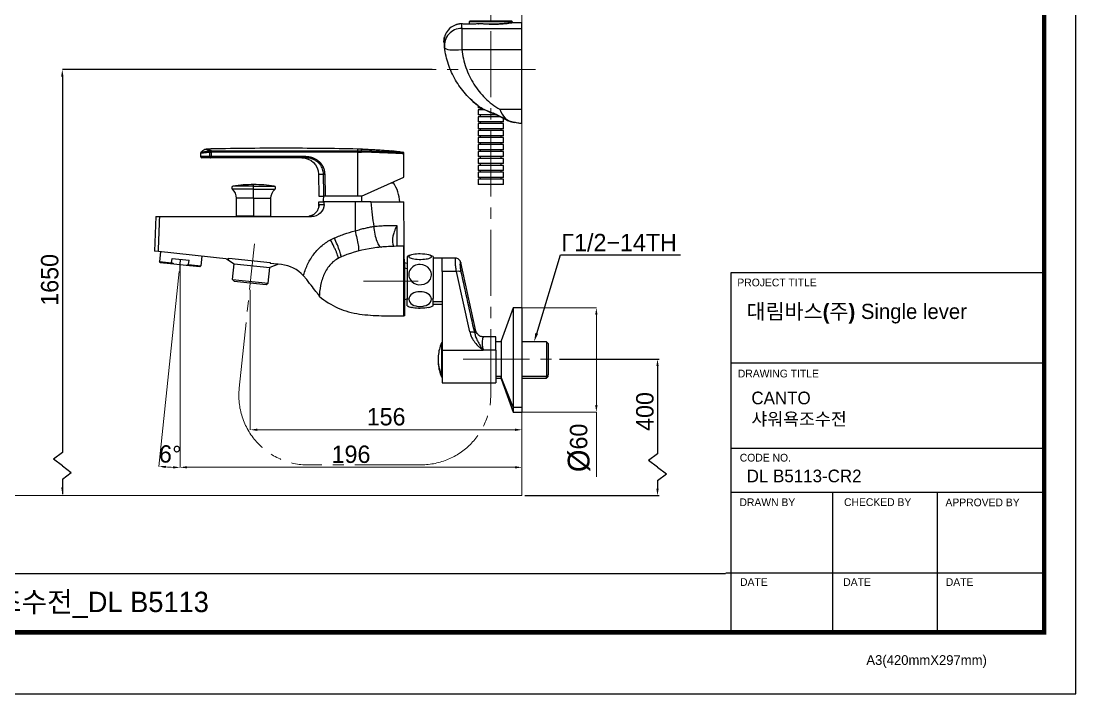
# Model space of a CAD drawing. Extents: x 0 to 1128, y 0 to 827.
# Drawn here: x 522 to 1128, y 0 to 387 of the extents above; entities that cross this region are included whole.
import ezdxf
from ezdxf import colors
from ezdxf.entities.mleader import LeaderData, LeaderLine
from ezdxf.math import Vec2, Vec3

# ---------------------------------------------------------------- set-up
doc = ezdxf.new("R2010")
doc.units = 0
doc.header["$LTSCALE"] = 4
doc.header["$MEASUREMENT"] = 0
doc.header["$PDMODE"] = 3
doc.header["$PDSIZE"] = -10
doc.linetypes.add('CENTER2', pattern=[28.575, 19.05, -3.175, 3.175, -3.175])
doc.layers.get('0').update_dxf_attribs({"linetype": 'CONTINUOUS'})
doc.layers.get('DEFPOINTS').update_dxf_attribs({"linetype": 'CONTINUOUS'})
doc.layers.add('1', color=7, linetype='CONTINUOUS')
doc.layers.add('Cneter', color=1, linetype='CENTER2', lineweight=13)
doc.layers.add('치수선', color=7, linetype='CONTINUOUS', lineweight=20)
doc.styles.add('Daelim Dimension', font='')
doc.styles.get("Standard").update_dxf_attribs({"font": 'SYMBOL'})
doc.styles.get('Daelim Dimension').set_extended_font_data('나눔고딕')
doc.dimstyles.new('DEFAULT', dxfattribs={"dimscale": 2, "dimtxt": 2, "dimasz": 2, "dimexe": 0, "dimexo": 2, "dimgap": 1, "dimtad": 1, "dimdec": 1, "dimzin": 9, "dimdsep": 46, "dimtxsty": 'Daelim Dimension', "dimcen": 0.5, "dimclrd": 252, "dimclre": 252, "dimclrt": 3, "dimadec": 1, "dimazin": 0, "dimtfac": 1, "dimtdec": 1, "dimtix": 1, "dimtmove": 0, "dimatfit": 3, "dimfxl": 1, "dimtolj": 1, "dimtzin": 1, "dimlwd": 9, "dimlwe": 9, "dimarcsym": 0})

# ---------------------------------------------------------------- blocks, each defined once
blk = doc.blocks.new('*D0')
at = {"color": 5, "lineweight": 9, "ltscale": 0.5, "transparency": 16777216}
for p, q in [((809.74, 222.18), (852.52, 222.18)), ((852.52, 218.18), (852.52, 166.18)), ((809.74, 162.18), (852.52, 162.18)), ((852.52, 162.18), (852.52, 124.93))]:
    blk.add_line(p, q, dxfattribs=at)
at = {"color": 5, "ltscale": 0.5, "transparency": 16777216}
for points in [[(851.86, 218.18), (853.19, 218.18), (852.52, 222.18)], [(851.86, 166.18), (853.19, 166.18), (852.52, 162.18)]]:
    blk.add_solid(points, dxfattribs=at)
at = {"layer": 'DEFPOINTS', "color": 0, "ltscale": 0.5, "transparency": 16777216}
for p in [(805.74, 222.18), (805.74, 162.18), (852.52, 162.18)]:
    blk.add_point(p, dxfattribs=at)
at = {"color": 7, "ltscale": 0.5, "transparency": 16777216, "insert": (842.54, 141.56), "char_height": 10, "attachment_point": 5, "rotation": 90, "style": 'Daelim Dimension'}
blk.add_mtext('\\A1;{\\H1.25x;\\C256;Ø}60', dxfattribs=at)
blk = doc.blocks.new('*D3')
at = {"color": 5, "lineweight": 9, "ltscale": 0.5, "transparency": 16777216}
for p, q in [((612.6, 243.06), (600.82, 130.94)), ((613.02, 239.04), (613.02, 130.3))]:
    blk.add_line(p, q, dxfattribs=at)
blk.add_arc((613.02, 247.04), 116.74, 265.96325, 268.03672, dxfattribs=at)
at = {"color": 5, "ltscale": 0.5, "transparency": 16777216}
for points in [[(604.74, 129.92), (604.86, 131.25), (600.82, 130.94)], [(609.03, 131.03), (609.01, 129.7), (613.02, 130.3)]]:
    blk.add_solid(points, dxfattribs=at)
at = {"layer": 'DEFPOINTS', "color": 0, "ltscale": 0.5, "transparency": 16777216}
for p in [(613.33, 250.02), (613.02, 247.04), (613.02, 247.04), (613.02, 243.04), (604.88, 130.58)]:
    blk.add_point(p, dxfattribs=at)
at = {"color": 7, "ltscale": 0.5, "transparency": 16777216, "insert": (607.3, 137.89), "char_height": 10, "attachment_point": 5, "rotation": 356.99998, "style": 'Daelim Dimension'}
blk.add_mtext('\\A1;6%%D', dxfattribs=at)
blk = doc.blocks.new('*D8')
at = {"color": 5, "lineweight": 9, "ltscale": 0.5, "transparency": 16777216}
for p, q in [((653.4, 232.46), (653.4, 151.98)), ((809.74, 158.18), (809.74, 151.98)), ((657.4, 151.98), (805.74, 151.98))]:
    blk.add_line(p, q, dxfattribs=at)
at = {"color": 5, "ltscale": 0.5, "transparency": 16777216}
for points in [[(657.4, 152.65), (657.4, 151.32), (653.4, 151.98)], [(805.74, 152.65), (805.74, 151.32), (809.74, 151.98)]]:
    blk.add_solid(points, dxfattribs=at)
at = {"layer": 'DEFPOINTS', "color": 0, "ltscale": 0.5, "transparency": 16777216}
for p in [(653.4, 236.46), (809.74, 162.18), (809.74, 151.98)]:
    blk.add_point(p, dxfattribs=at)
at = {"color": 7, "ltscale": 0.5, "transparency": 16777216, "insert": (731.57, 159.43), "char_height": 10, "attachment_point": 5, "style": 'Daelim Dimension'}
blk.add_mtext('\\A1;156', dxfattribs=at)
blk = doc.blocks.new('*D9')
at = {"color": 5, "lineweight": 9, "ltscale": 0.5, "transparency": 16777216}
for p, q in [((613.02, 243.04), (613.02, 130.38)), ((809.74, 158.18), (809.74, 130.38)), ((617.02, 130.38), (805.74, 130.38))]:
    blk.add_line(p, q, dxfattribs=at)
at = {"color": 5, "ltscale": 0.5, "transparency": 16777216}
for points in [[(617.02, 131.05), (617.02, 129.72), (613.02, 130.38)], [(805.74, 131.05), (805.74, 129.72), (809.74, 130.38)]]:
    blk.add_solid(points, dxfattribs=at)
at = {"layer": 'DEFPOINTS', "color": 0, "ltscale": 0.5, "transparency": 16777216}
for p in [(613.02, 247.04), (809.74, 162.18), (809.74, 130.38)]:
    blk.add_point(p, dxfattribs=at)
at = {"color": 7, "ltscale": 0.5, "transparency": 16777216, "insert": (711.38, 137.83), "char_height": 10, "attachment_point": 5, "style": 'Daelim Dimension'}
blk.add_mtext('\\A1;196', dxfattribs=at)

msp = doc.modelspace()

# ---------------------------------------------------------------- linework, layer by layer
at = {"color": 5, "ltscale": 0.5}
for p, q in [((757.99, 359.24), (545.31, 359.24)), ((545.31, 355.24), (545.31, 138.92)), ((929.8, 242.36), (929.8, 34.31)), ((831.38, 192.63), (888.57, 192.63)), ((887.7, 188.63), (887.7, 138.11)), ((545.31, 138.92), (540.2, 135.08)), ((545.31, 131.24), (540.2, 135.08)), ((887.7, 138.11), (882.59, 134.27)), ((887.7, 130.43), (882.59, 134.27)), ((545.31, 131.24), (550.41, 127.41)), ((887.7, 130.43), (892.81, 126.6)), ((545.31, 123.57), (550.41, 127.41)), ((545.31, 123.57), (545.31, 115)), ((545.31, 123.57), (545.31, 118.9)), ((887.7, 122.76), (892.81, 126.6)), ((887.7, 122.76), (887.7, 118.08)), ((811.32, 114.1), (888.57, 114.1))]:
    msp.add_line(p, q, dxfattribs=at)
at = {"ltscale": 0.5}
for p, q in [((613.02, 247.04), (613.33, 250.02)), ((613.02, 243.04), (613.02, 247.04)), ((742.24, 226.95), (742.24, 248.05)), ((741.84, 217.57), (741.84, 237.57))]:
    msp.add_line(p, q, dxfattribs=at)
at = {"color": 5, "ltscale": 40}
for p, q in [((1110.15, 242.36), (929.8, 242.36)), ((1110.15, 190.24), (929.8, 190.24)), ((1110.15, 190.24), (929.8, 190.24)), ((1110.15, 141.2), (929.8, 141.2)), ((1110.15, 141.2), (929.8, 141.2)), ((1110.15, 115.91), (929.8, 115.91)), ((1110.15, 115.91), (929.8, 115.91)), ((988.38, 115.91), (988.38, 35.4)), ((1048.5, 115.91), (1048.5, 35.4)), ((1110.15, 69.4), (926.95, 69.4)), ((1110.15, 69.4), (931.21, 69.4)), ((1110.15, 35.4), (955.59, 35.4))]:
    msp.add_line(p, q, dxfattribs=at)
at = {"color": 5}
msp.add_line((18.14, 69.28), (926.74, 69.28), dxfattribs=at)
at = {"ltscale": 0.5}
msp.add_lwpolyline([(0, 0), (1128.4, 0), (1128.4, 826.8), (0, 826.8)], close=True, dxfattribs=at)
at = {"color": 5, "linetype": 'ByBlock', "lineweight": 200, "const_width": 2.6}
msp.add_lwpolyline([(18.14, 35.4), (1110.14, 35.4), (1110.14, 807.6), (18.14, 807.6)], close=True, dxfattribs=at)
at = {"color": 5, "ltscale": 0.5}
for points in [[(544.62, 355.24), (545.95, 355.24), (545.28, 359.24)], [(887.03, 188.63), (888.37, 188.63), (887.7, 192.63)], [(544.64, 118.9), (545.97, 118.9), (545.31, 114.9)], [(887.03, 118.08), (888.37, 118.08), (887.7, 114.08)]]:
    msp.add_solid(points, dxfattribs=at)
at = {"layer": '1', "color": 7, "linetype": 'Continuous'}
for p, q in [((775.09, 382.97), (775.09, 370.87)), ((775.09, 382.97), (809.74, 382.97)), ((779.74, 387.14), (779.27, 386.64)), ((779.27, 386.64), (779.35, 385.41)), ((804.2, 386.64), (779.27, 386.64)), ((803.74, 387.14), (779.74, 387.14)), ((786.12, 385.55), (784.8, 385.55)), ((786.06, 385.53), (784.85, 385.53)), ((804.2, 386.64), (803.74, 387.14)), ((804.17, 386.14), (804.2, 386.64)), ((809.74, 386.14), (804.17, 386.14)), ((809.74, 382.97), (809.74, 386.14)), ((809.74, 370.87), (809.74, 382.97)), ((775.09, 370.87), (809.74, 370.87)), ((809.74, 336.43), (809.74, 370.87)), ((784.44, 338.44), (784.44, 337.14)), ((786.36, 337.14), (784.44, 337.14)), ((784.44, 336.14), (784.44, 333.14)), ((788.22, 336.14), (784.44, 336.14)), ((785.74, 337.14), (785.74, 336.14)), ((796.96, 336.43), (809.74, 336.43)), ((809.74, 328.14), (809.74, 336.43)), ((795.07, 333.14), (784.44, 333.14)), ((784.44, 332.14), (784.44, 329.14)), ((797.26, 332.14), (784.44, 332.14)), ((799.04, 329.14), (784.44, 329.14)), ((784.44, 328.14), (784.44, 325.14)), ((799.04, 328.14), (784.44, 328.14)), ((785.74, 333.14), (785.74, 332.14)), ((785.74, 329.14), (785.74, 328.14)), ((797.74, 328.14), (797.74, 329.14)), ((799.04, 329.14), (799.04, 331.23)), ((799.04, 325.14), (799.04, 328.14)), ((799.04, 325.14), (784.44, 325.14)), ((784.44, 324.14), (784.44, 321.14)), ((799.04, 324.14), (784.44, 324.14)), ((785.74, 325.14), (785.74, 324.14)), ((797.74, 324.14), (797.74, 325.14)), ((799.04, 321.14), (799.04, 324.14)), ((799.04, 321.14), (784.44, 321.14)), ((784.44, 320.14), (784.44, 317.14)), ((799.04, 320.14), (784.44, 320.14)), ((799.04, 317.14), (784.44, 317.14)), ((784.44, 316.14), (784.44, 313.14)), ((799.04, 316.14), (784.44, 316.14)), ((785.74, 321.14), (785.74, 320.14)), ((785.74, 317.14), (785.74, 316.14)), ((797.74, 320.14), (797.74, 321.14)), ((797.74, 316.14), (797.74, 317.14)), ((799.04, 317.14), (799.04, 320.14)), ((799.04, 313.14), (799.04, 316.14)), ((624.84, 311.15), (624.84, 309.27)), ((630.06, 309.27), (630.06, 311.77)), ((631.13, 309.27), (631.13, 311.78)), ((715, 311.74), (715.06, 311.74)), ((715.06, 311.74), (715.06, 286.47)), ((741.84, 303.44), (741.84, 310.97)), ((799.04, 313.14), (784.44, 313.14)), ((784.44, 312.14), (784.44, 309.14)), ((799.04, 312.14), (784.44, 312.14)), ((785.74, 313.14), (785.74, 312.14)), ((797.74, 312.14), (797.74, 313.14)), ((799.04, 309.14), (799.04, 312.14)), ((630.06, 309.27), (624.84, 309.27)), ((630.7, 308.47), (625.64, 308.47)), ((631.13, 309.27), (630.06, 309.27)), ((685.36, 309.27), (631.13, 309.27)), ((685.44, 308.47), (631.2, 308.47)), ((799.04, 309.14), (784.44, 309.14)), ((784.44, 308.14), (784.44, 305.14)), ((799.04, 308.14), (784.44, 308.14)), ((799.04, 305.14), (784.44, 305.14)), ((784.44, 304.14), (784.44, 301.14)), ((799.04, 304.14), (784.44, 304.14)), ((785.74, 309.14), (785.74, 308.14)), ((785.74, 305.14), (785.74, 304.14)), ((797.74, 308.14), (797.74, 309.14)), ((797.74, 304.14), (797.74, 305.14)), ((799.04, 305.14), (799.04, 308.14)), ((799.04, 301.14), (799.04, 304.14)), ((692.62, 299.14), (692.84, 286.47)), ((692.62, 299.14), (695.52, 299.14)), ((696.22, 299.15), (696.45, 286.47)), ((741.7, 297.32), (741.7, 300.87)), ((799.04, 301.14), (784.44, 301.14)), ((784.44, 300.14), (784.44, 297.14)), ((799.04, 300.14), (784.44, 300.14)), ((785.74, 301.14), (785.74, 300.14)), ((797.74, 300.14), (797.74, 301.14)), ((799.04, 297.14), (799.04, 300.14)), ((655.34, 292.16), (643.54, 292.16)), ((655.34, 292.16), (655.34, 293.07)), ((655.34, 292.16), (667.14, 292.16)), ((655.34, 290.44), (655.34, 292.16)), ((717.34, 286.47), (741.7, 297.32)), ((734.36, 294.05), (735.74, 294.05)), ((734.86, 294.27), (735.33, 294.27)), ((799.04, 297.14), (784.44, 297.14)), ((784.44, 296.14), (784.44, 293.14)), ((799.04, 296.14), (784.44, 296.14)), ((799.04, 293.14), (784.44, 293.14)), ((785.74, 297.14), (785.74, 296.14)), ((797.74, 296.14), (797.74, 297.14)), ((799.04, 293.14), (799.04, 296.14)), ((655.34, 290.44), (643.02, 290.44)), ((655.34, 290.44), (667.66, 290.44)), ((655.34, 285.17), (655.34, 290.44)), ((692.84, 286.47), (695.75, 286.47)), ((696.45, 286.47), (695.75, 286.47)), ((715.06, 286.47), (696.45, 286.47)), ((717.34, 286.47), (715.06, 286.47)), ((717.34, 286.47), (717.34, 283.07)), ((645.34, 285.17), (645.34, 274.97)), ((655.34, 285.17), (645.34, 285.17)), ((655.34, 285.17), (665.34, 285.17)), ((655.34, 285.17), (655.34, 274.97)), ((665.34, 274.97), (665.34, 285.17)), ((692.94, 281.67), (692.94, 283.07)), ((695.96, 283.07), (695.19, 283.07)), ((713.71, 283.07), (695.96, 283.07)), ((695.96, 281.67), (695.96, 283.07)), ((713.71, 283.07), (713.71, 266.44)), ((722.76, 283.07), (741.84, 283.07)), ((742.41, 217.57), (741.84, 283.07)), ((599.02, 274.67), (598.32, 254.72)), ((599.02, 274.67), (601.34, 274.67)), ((601.34, 274.67), (688.56, 274.67)), ((655.34, 274.97), (645.34, 274.97)), ((655.34, 274.77), (645.54, 274.77)), ((647.02, 274.77), (647.02, 274.67)), ((655.34, 274.97), (665.34, 274.97)), ((655.34, 274.77), (655.34, 274.97)), ((655.34, 274.77), (665.14, 274.77)), ((655.34, 274.67), (655.34, 274.77)), ((663.66, 274.67), (663.66, 274.77)), ((741.84, 217.57), (741.84, 257.57)), ((600.57, 254.48), (598.32, 254.72)), ((641.09, 250.22), (600.57, 254.48)), ((601.72, 254.36), (601.14, 248.79)), ((608.19, 248.05), (608.45, 250.54)), ((608.45, 250.54), (618.22, 249.51)), ((617.95, 247.02), (618.22, 249.51)), ((625.59, 251.85), (625.01, 246.28)), ((639.76, 250.36), (644.2, 247.48)), ((641.09, 250.22), (641.15, 250.72)), ((641.15, 250.72), (664.87, 248.23)), ((743.64, 251.7), (743.64, 227.46)), ((758.64, 251.7), (758.64, 227.46)), ((763.74, 250.7), (758.64, 250.7)), ((771.54, 250.7), (763.74, 250.7)), ((763.74, 243.08), (763.74, 250.7)), ((601.58, 248.24), (601.14, 248.79)), ((601.14, 248.79), (608.19, 248.05)), ((601.58, 248.24), (609.53, 247.41)), ((609.53, 247.41), (616.51, 246.67)), ((616.51, 246.67), (624.46, 245.84)), ((617.95, 247.02), (625.01, 246.28)), ((624.46, 245.84), (625.01, 246.28)), ((643.26, 238.53), (644.2, 247.48)), ((644.2, 247.48), (664.69, 245.33)), ((663.75, 236.38), (664.69, 245.33)), ((669.63, 247.22), (664.69, 245.33)), ((664.87, 248.23), (664.83, 247.73)), ((671.37, 247.04), (664.83, 247.73)), ((743.64, 247.6), (742.24, 248.05)), ((743.64, 244.64), (742.24, 244.96)), ((772.03, 243.08), (763.74, 243.08)), ((763.74, 243.08), (763.74, 197.76)), ((779.71, 208.25), (772.03, 243.08)), ((783.22, 208.81), (774.53, 248.2)), ((643.26, 238.53), (663.75, 236.38)), ((644.15, 237.43), (643.26, 238.53)), ((644.15, 237.43), (662.65, 235.49)), ((662.65, 235.49), (663.75, 236.38)), ((742.24, 226.95), (743.64, 227.39)), ((743.64, 223.3), (743.64, 227.46)), ((758.64, 223.3), (758.64, 227.46)), ((763.74, 225.53), (758.64, 225.53)), ((758.64, 224.3), (763.74, 224.3)), ((804.74, 222.18), (797.74, 203.13)), ((809.74, 222.18), (804.74, 222.18)), ((804.74, 222.18), (804.74, 164.99)), ((809.74, 222.18), (809.74, 164.99)), ((763.74, 201.93), (763.41, 201.93)), ((763.41, 201.93), (763.41, 183.34)), ((794.74, 205.38), (787.79, 205.38)), ((794.74, 197.76), (794.74, 205.38)), ((797.74, 202.68), (794.74, 202.68)), ((797.74, 203.13), (797.74, 182.26)), ((823.74, 202.68), (809.73, 202.68)), ((824.74, 201.68), (823.74, 202.68)), ((823.74, 202.68), (823.74, 182.67)), ((824.74, 201.68), (824.74, 183.57)), ((763.74, 197.76), (787.49, 197.76)), ((763.74, 197.76), (763.74, 178.98)), ((794.74, 197.76), (787.49, 197.76)), ((794.74, 197.76), (794.74, 178.98)), ((763.41, 183.34), (763.74, 183.34)), ((763.41, 183.34), (763.41, 182.43)), ((763.41, 182.43), (763.74, 182.43)), ((797.74, 182.67), (794.74, 182.67)), ((797.74, 181.23), (797.74, 182.26)), ((804.74, 164.99), (797.74, 182.26)), ((823.74, 182.67), (809.73, 182.67)), ((823.74, 182.67), (824.74, 183.57)), ((823.74, 181.68), (824.74, 182.68)), ((823.74, 181.68), (823.74, 182.67)), ((824.74, 182.68), (824.74, 183.57)), ((763.74, 178.98), (794.74, 178.98)), ((794.74, 181.68), (797.74, 181.68)), ((797.74, 181.23), (804.74, 162.18)), ((809.73, 181.68), (823.74, 181.68)), ((804.74, 164.99), (809.74, 164.99)), ((804.74, 164.99), (804.74, 162.18)), ((809.74, 164.99), (809.74, 162.18)), ((804.74, 162.18), (809.74, 162.18))]:
    msp.add_line(p, q, dxfattribs=at)
at = {"layer": '1', "color": 7, "linetype": 'Continuous', "extrusion": (6.12323e-17, -7.4988e-33, -1)}
for start, end in [(352.26817, 352.5557), (307.75661, 314.52314)]:
    msp.add_arc((-815.55, 378.62), 50.81, start, end, dxfattribs=at)
at = {"layer": '1', "color": 7, "linetype": 'Continuous'}
for centre, radius, start, end in [((625.64, 309.27), 0.8, 180, 270), ((643.69, 291.17), 1, 98.83497, 227.65911), ((655.34, 216.22), 76.85, 90, 98.83497), ((655.34, 216.22), 76.85, 81.16503, 90), ((666.99, 291.17), 1, 312.34089, 81.16503), ((735.33, 293.77), 0.5, 34.0045, 90), ((717.34, 281.64), 22.2, 3.70421, 34.0045), ((717.34, 281.64), 22.2, 167.42126, 176.29579), ((645.54, 274.97), 0.2, 180, 270), ((665.14, 274.97), 0.2, 270, 0), ((751.14, 234.92), 18.38, 105.65517, 114.08515), ((751.14, 234.92), 18.38, 65.91485, 74.46636), ((669.28, 227.15), 20, 42.44608, 84), ((751.14, 240.07), 18.38, 245.91485, 254.353), ((751.14, 240.07), 18.38, 285.65845, 294.08515), ((786.44, 192.18), 25, 157.04553, 174.56881), ((786.44, 192.18), 25, 185.43119, 202.95447)]:
    msp.add_arc(centre, radius, start, end, dxfattribs=at)
at = {"layer": '1', "color": 7, "linetype": 'Continuous', "extrusion": (0, 0, -1)}
for centre, radius, start, end in [((-683.12, 298.97), 9.5, 90.0436, 178.99979), ((-638.22, 285.17), 7.12, 132.34089, 180), ((-672.46, 285.17), 7.12, 0, 47.65911)]:
    msp.add_arc(centre, radius, start, end, dxfattribs=at)
at = {"layer": '1', "color": 7, "linetype": 'Continuous'}
for centre, major_axis, ratio, start_param, end_param in [((775.09, 373.29), (-9.91, -1.31), 0.96772, 4.585417, 6.283185), ((774.85, 383.51), (0.09, 2), 0.357631, 6.276828, 6.405218), ((775.09, 373.29), (-9.91, -1.31), 0.239333, 0, 1.539235), ((715.07, 311.74), (-0.001, -0.8), 0.092899, 3.225211, 4.712684), ((715.14, 311.74), (-0.001, -0.8), 0.092899, 3.225059, 4.712425), ((630.7, 309.27), (0, 0.8), 0.80674, 1.570796, 3.141593), ((631.2, 309.27), (0, -0.8), 0.092911, 4.712389, 6.283185), ((685.44, 309.27), (0, 0.8), 0.092911, 1.570796, 3.144391), ((772.03, 241.81), (-2.93, -0.65), 0.414411, 3.364633, 4.621192), ((751.14, 239.32), (-18.38, 0), 0.707107, 1.150431, 1.207428), ((751.14, 239.32), (-18.38, 0), 0.707107, 1.934165, 1.991162), ((786.44, 192.6), (24.98, 0), 0.906308, 3.055649, 3.515313), ((786.44, 191.76), (24.98, 0), 0.906308, 3.12293, 3.515313), ((786.44, 192.18), (25, 0), 0.906308, 3.516296, 3.542224)]:
    msp.add_ellipse(centre, major_axis=major_axis, ratio=ratio, start_param=start_param, end_param=end_param, dxfattribs=at)
for points, degree, knots in [([(771.23, 384.85), (769.66, 384.23), (768.25, 383.22), (765.58, 380.01), (764.73, 377.48), (764.87, 374.95)], 3, [0, 0, 0, 0, 0.401499, 0.401499, 1, 1, 1, 1]), ([(773.78, 385.47), (773.66, 385.47), (773.08, 385.42), (772.22, 385.22), (771.51, 384.96), (771.24, 384.85)], 3, [0, 0, 0, 0, 0.137714, 0.664904, 1, 1, 1, 1]), ([(773.91, 385.5), (773.89, 385.5), (773.87, 385.49), (773.86, 385.49), (773.86, 385.48), (773.86, 385.48)], 3, [0, 0, 0, 0, 0.932119, 0.932119, 1, 1, 1, 1]), ([(779.15, 385.41), (778.65, 385.41), (777.65, 385.42), (776.23, 385.45), (775.34, 385.49), (774.94, 385.51)], 3, [0, 0, 0, 0, 0.346493, 0.701474, 1, 1, 1, 1]), ([(784.78, 385.55), (784.41, 385.53), (783.56, 385.49), (782.19, 385.44), (780.7, 385.41), (779.67, 385.4), (779.16, 385.41), (779.15, 385.41)], 3, [0, 0, 0, 0, 0.21806, 0.47613, 0.734344, 0.995673, 1, 1, 1, 1]), ([(784.79, 385.55), (784.81, 385.55), (784.82, 385.54), (784.84, 385.53), (784.84, 385.53), (784.85, 385.53)], 3, [0, 0, 0, 0, 0.948259, 0.948259, 1, 1, 1, 1]), ([(790.88, 385.34), (791.12, 385.34), (791.36, 385.34), (793.73, 385.34), (795.86, 385.42), (799.51, 385.66), (801.04, 385.81), (803.19, 386.05), (803.78, 386.13), (803.88, 386.15), (803.39, 386.09), (801.44, 385.87), (799.98, 385.73), (796.44, 385.48), (794.34, 385.39), (790.11, 385.36), (787.97, 385.43), (786.06, 385.53)], 3, [0, 0, 0, 0, 0.015967, 0.015967, 0.156543, 0.156543, 0.297119, 0.297119, 0.437696, 0.437696, 0.578272, 0.578272, 0.718848, 0.718848, 0.859424, 0.859424, 1, 1, 1, 1]), ([(786.06, 385.53), (786.06, 385.53), (786.07, 385.53), (786.09, 385.54), (786.11, 385.55), (786.13, 385.55)], 3, [0, 0, 0, 0, 0.048294, 0.048294, 1, 1, 1, 1]), ([(790.9, 385.4), (790.41, 385.4), (789.44, 385.41), (788.01, 385.46), (786.89, 385.5), (786.29, 385.54), (786.13, 385.55)], 3, [0, 0, 0, 0, 0.28889, 0.587438, 0.888444, 1, 1, 1, 1]), ([(764.86, 374.95), (764.86, 374.91), (764.87, 374.71), (764.9, 374.19), (764.98, 373.32), (765.05, 372.6), (765.12, 372.14), (765.13, 372.1)], 3, [0, 0, 0, 0, 0.068436, 0.333791, 0.637711, 0.966343, 1, 1, 1, 1]), ([(784.28, 338.57), (781.71, 340.57), (779.31, 342.85), (775.05, 347.76), (773.16, 350.4), (769.89, 356.09), (768.51, 359.13), (766.38, 365.37), (765.62, 368.61), (765.17, 371.98)], 3, [0, 0, 0, 0, 0.25, 0.25, 0.5, 0.5, 0.75, 0.75, 1, 1, 1, 1]), ([(775.09, 370.87), (775.52, 367.2), (776.34, 363.7), (778.69, 357), (780.24, 353.78), (783.93, 347.9), (786.11, 345.18), (791.08, 340.32), (793.85, 338.2), (796.96, 336.43)], 3, [0, 0, 0, 0, 0.25, 0.25, 0.5, 0.5, 0.75, 0.75, 1, 1, 1, 1]), ([(787.85, 336.33), (787.84, 336.33), (787.84, 336.33), (787.82, 336.35), (787.8, 336.37), (787.79, 336.41), (787.79, 336.42), (787.79, 336.42)], 3, [0, 0, 0, 0, 0.102368, 0.102368, 0.924624, 0.924624, 1, 1, 1, 1]), ([(787.85, 336.34), (788.18, 336.17), (789.03, 335.76), (790.43, 335.16), (791.96, 334.53), (793.32, 333.94), (794.13, 333.56), (794.48, 333.38)], 3, [0, 0, 0, 0, 0.154276, 0.391878, 0.62114, 0.832199, 1, 1, 1, 1]), ([(796.96, 336.43), (797.7, 334.35), (798.68, 332.6), (801.37, 330.09), (803.09, 329.31), (805.22, 328.87)], 3, [0, 0, 0, 0, 0.5, 0.5, 1, 1, 1, 1]), ([(794.48, 333.39), (794.65, 333.32), (795.37, 333), (796.59, 332.43), (798.12, 331.7), (799.52, 330.98), (800.8, 330.31), (801.95, 329.76), (802.77, 329.43), (803.26, 329.32), (803.38, 329.29)], 3, [0, 0, 0, 0, 0.047473, 0.207278, 0.365783, 0.523982, 0.674192, 0.815613, 0.951346, 1, 1, 1, 1]), ([(794.49, 333.4), (794.53, 333.38), (794.59, 333.38), (794.7, 333.43), (794.74, 333.46), (794.79, 333.5), (794.79, 333.51), (794.8, 333.51)], 3, [0, 0, 0, 0, 0.613027, 0.613027, 0.963392, 0.963392, 1, 1, 1, 1]), ([(794.8, 333.51), (796.63, 332.73), (798.33, 331.86), (801.23, 330.26), (802.49, 329.51), (803.36, 329.29)], 3, [0, 0, 0, 0, 0.5, 0.5, 1, 1, 1, 1]), ([(809.74, 328.14), (809.74, 328.14), (809.48, 328.17), (808.81, 328.26), (808.39, 328.31), (807.11, 328.51), (806.17, 328.67), (805.22, 328.87)], 3, [0, 0, 0, 0, 0.25, 0.25, 0.5, 0.5, 1, 1, 1, 1]), ([(624.84, 311.15), (624.86, 311.15), (624.89, 311.15), (625.24, 311.2), (625.9, 311.3), (626.87, 311.44), (627.72, 311.56), (628.55, 311.65), (629.26, 311.72), (629.64, 311.75), (629.83, 311.76)], 3, [0, 0, 0, 0, 0.124161, 0.258536, 0.511212, 0.635522, 0.758424, 0.87991, 0.940132, 1, 1, 1, 1]), ([(625.08, 311.72), (625.1, 311.72), (625.14, 311.73), (625.43, 311.77), (625.83, 311.84), (626.55, 311.95), (627.66, 312.12), (629.04, 312.32), (629.86, 312.41), (630.13, 312.45)], 3, [0, 0, 0, 0, 0.143267, 0.274292, 0.393144, 0.499837, 0.749576, 0.916299, 1, 1, 1, 1]), ([(630.13, 312.45), (629.94, 312.5), (629.49, 312.65), (628.74, 312.91), (627.99, 313.14), (627.42, 313.32), (627.34, 313.35), (627.3, 313.36)], 3, [0, 0, 0, 0, 0.100852, 0.250062, 0.50003, 0.73195, 1, 1, 1, 1]), ([(631.03, 312.57), (630.94, 312.59), (630.77, 312.64), (630.47, 312.75), (630.15, 312.85), (629.82, 312.95), (629.48, 313.06), (629.07, 313.19), (628.64, 313.33), (628.29, 313.44), (628.04, 313.52), (628.01, 313.53), (627.99, 313.54)], 3, [0, 0, 0, 0, 0.038443, 0.079979, 0.172673, 0.223877, 0.278315, 0.39687, 0.528335, 0.672685, 0.828867, 1, 1, 1, 1]), ([(630.06, 311.77), (630.11, 311.77), (630.2, 311.77), (630.37, 311.77), (630.56, 311.78), (630.7, 311.78), (630.77, 311.78)], 3, [0, 0, 0, 0, 0.252153, 0.502928, 0.752232, 1, 1, 1, 1]), ([(630.45, 312.51), (630.5, 312.51), (630.59, 312.52), (630.78, 312.56), (630.93, 312.57), (631.03, 312.57)], 3, [0, 0, 0, 0, 0.257942, 0.537776, 1, 1, 1, 1]), ([(715, 311.74), (691.78, 311.77), (673.06, 311.78), (650.73, 311.79), (631.13, 311.78)], 2, [0, 0, 0, 0.5, 0.5, 1, 1, 1]), ([(631.19, 312.57), (637.94, 312.57), (651.59, 312.58), (672.32, 312.58), (693.53, 312.56), (707.83, 312.55), (715.06, 312.54)], 3, [0, 0, 0, 0, 0.241301, 0.488405, 0.7413, 1, 1, 1, 1]), ([(717.34, 313.47), (718.36, 313.45), (720.41, 313.39), (723.48, 313.27), (726.55, 313.1), (729.61, 312.9), (732.54, 312.66), (734.45, 312.49), (735.34, 312.4)], 3, [0, 0, 0, 0, 0.170331, 0.340662, 0.510993, 0.681324, 0.851655, 1, 1, 1, 1]), ([(717.34, 312.53), (718.06, 312.53), (719.44, 312.52), (721.42, 312.47), (723.23, 312.42), (725.68, 312.32), (728.55, 312.18), (731.79, 312.03), (734.58, 311.9), (737.02, 311.82), (738.64, 311.78), (739.64, 311.77), (740.03, 311.76), (740.2, 311.76)], 3, [0, 0, 0, 0, 0.070149, 0.135344, 0.195566, 0.250662, 0.3859, 0.500497, 0.625306, 0.750115, 0.874968, 0.943766, 1, 1, 1, 1]), ([(740.87, 310.97), (740.62, 310.97), (740.12, 310.98), (739.11, 311), (737.99, 311.02), (736.78, 311.05), (735.25, 311.11), (733.19, 311.19), (729.81, 311.34), (724.58, 311.59), (719.96, 311.73), (717.34, 311.74), (717.34, 311.74)], 3, [0, 0, 0, 0, 0.079748, 0.154977, 0.225688, 0.29188, 0.353555, 0.452998, 0.564161, 0.750917, 0.999966, 1, 1, 1, 1]), ([(734.63, 312.41), (734.74, 312.41), (734.96, 312.4), (735.18, 312.4), (735.31, 312.4), (735.33, 312.4), (735.34, 312.4)], 3, [0, 0, 0, 0, 0.255862, 0.5, 0.75489, 1, 1, 1, 1]), ([(740.2, 311.76), (739.77, 311.82), (738.88, 311.93), (737.52, 312.09), (736.1, 312.25), (735.13, 312.36), (734.63, 312.41)], 3, [0, 0, 0, 0, 0.23371, 0.478575, 0.733959, 1, 1, 1, 1]), ([(741.83, 310.96), (741.83, 311.06), (741.79, 311.25), (741.64, 311.51), (741.4, 311.7), (741.21, 311.75), (741.12, 311.76)], 3, [0, 0, 0, 0, 0.241399, 0.500022, 0.758633, 1, 1, 1, 1]), ([(685.36, 309.27), (686.44, 309.27), (687.51, 309.06), (688.57, 308.86), (689.56, 308.46), (690.55, 308.06), (692.33, 306.93), (693.07, 306.21), (693.82, 305.5), (694.4, 304.66), (694.99, 303.83), (695.39, 302.91), (695.78, 302.01), (695.99, 301.05), (696.2, 300.11), (696.22, 299.15)], 2, [0, 0, 0, 0.125, 0.125, 0.25, 0.25, 0.375, 0.5, 0.5, 0.625, 0.625, 0.75, 0.75, 0.875, 0.875, 1, 1, 1]), ([(695.52, 299.14), (695.49, 299.6), (695.43, 300.54), (695.05, 301.95), (694.43, 303.34), (693.55, 304.67), (692.42, 305.88), (690.96, 306.98), (689.25, 307.83), (687.72, 308.27), (686.85, 308.37), (686.6, 308.4)], 3, [0, 0, 0, 0, 0.098033, 0.200748, 0.308483, 0.421555, 0.540273, 0.661475, 0.811175, 0.946763, 1, 1, 1, 1]), ([(741.7, 300.87), (741.7, 301.16), (741.71, 301.46), (741.73, 302.01), (741.74, 302.27), (741.77, 302.72), (741.79, 302.92), (741.81, 303.23), (741.83, 303.34), (741.84, 303.45), (741.84, 303.47), (741.84, 303.47)], 3, [0, 0, 0, 0, 0.214096, 0.214096, 0.42814, 0.42814, 0.642956, 0.642956, 0.858305, 0.858305, 1, 1, 1, 1]), ([(692.98, 281.67), (692.98, 281), (692.79, 279.67), (691.91, 277.74), (690.44, 276.13), (689.2, 275.42), (688.52, 275.15)], 3, [0, 0, 0, 0, 0.233687, 0.485312, 0.744787, 1, 1, 1, 1]), ([(695.96, 281.67), (695.96, 279.77), (695.1, 277.92), (692.33, 275.38), (690.46, 274.67), (688.56, 274.67)], 3, [0, 0, 0, 0, 0.5, 0.5, 1, 1, 1, 1]), ([(692.82, 280.37), (692.82, 280.38), (692.9, 280.82), (692.94, 281.26), (692.94, 281.67)], 3, [0, 0, 0, 0, 0.022943, 1, 1, 1, 1]), ([(692.94, 283.07), (692.94, 283.07), (693.19, 283.07), (694.21, 283.07), (695.03, 283.07), (695.96, 283.07)], 3, [0, 0, 0, 0, 0.49992, 0.49992, 1, 1, 1, 1]), ([(692.98, 281.67), (693.08, 281.67), (693.48, 281.67), (694.43, 281.67), (695.25, 281.67), (695.73, 281.67), (695.96, 281.67)], 3, [0, 0, 0, 0, 0.430409, 0.715204, 0.857602, 1, 1, 1, 1]), ([(722.76, 283.07), (721.82, 283.07), (720.87, 283.07), (718.88, 283.07), (717.85, 283.07), (715.78, 283.07), (714.74, 283.07), (713.71, 283.07)], 3, [0, 0, 0, 0, 0.316616, 0.316616, 0.656904, 0.656904, 1, 1, 1, 1]), ([(722.76, 283.07), (723.05, 280.59), (723.6, 275.89), (724.15, 271.18), (724.41, 268.96)], 3, [0, 0, 0, 0, 0.527995, 1, 1, 1, 1]), ([(687.79, 274.92), (688.03, 274.99), (688.52, 275.15), (689, 275.38), (689.24, 275.5)], 3, [0, 0, 0, 0, 0.494585, 1, 1, 1, 1]), ([(713.71, 266.44), (714.75, 266.75), (716.71, 267.32), (719.51, 268.05), (722.06, 268.61), (723.64, 268.85), (724.41, 268.96)], 3, [0, 0, 0, 0, 0.293874, 0.554796, 0.783258, 1, 1, 1, 1]), ([(724.41, 268.96), (725.06, 269.05), (726.39, 269.21), (728.31, 269.36), (730.17, 269.45), (732.01, 269.48), (733.65, 269.47), (735.16, 269.47), (736.5, 269.47), (737.32, 269.47), (737.73, 269.47)], 3, [0, 0, 0, 0, 0.122889, 0.250367, 0.37494, 0.500451, 0.643332, 0.749921, 0.87496, 1, 1, 1, 1]), ([(724.41, 268.96), (724.54, 267.54), (724.74, 266.01), (725.35, 263.05), (725.74, 261.63), (726.63, 259.31), (727.13, 258.41), (728.09, 257.3), (728.55, 257.08), (728.96, 257.12)], 3, [0, 0, 0, 0, 0.25, 0.25, 0.5, 0.5, 0.75, 0.75, 1, 1, 1, 1]), ([(737.73, 269.47), (737.42, 268.81), (736.84, 267.58), (736.22, 265.91), (735.8, 264.55), (735.42, 263.05), (735.13, 261.44), (735.18, 260.36), (735.21, 259.85)], 3, [0, 0, 0, 0, 0.189276, 0.350474, 0.483587, 0.588624, 0.806907, 1, 1, 1, 1]), ([(684.04, 240.65), (684.16, 241.09), (684.92, 243.67), (686.79, 248.3), (689.8, 253.01), (692.83, 256.37), (695.33, 258.57), (697.62, 260.15), (699.09, 260.99), (699.59, 261.25)], 3, [0, 0, 0, 0, 0.052176, 0.304929, 0.557682, 0.684059, 0.810435, 0.936812, 1, 1, 1, 1]), ([(704.04, 250.63), (704.15, 250.68), (704.14, 251.1), (703.69, 252.46), (703.14, 253.85), (702.4, 255.54), (701.23, 258.05), (700.23, 260.02), (699.59, 261.25)], 3, [0, 0, 0, 0, 0.249966, 0.374973, 0.49998, 0.624987, 0.749994, 1, 1, 1, 1]), ([(701.86, 262.34), (702.11, 262.45), (702.88, 262.78), (704.68, 263.53), (708.33, 264.9), (711.54, 265.88), (713.71, 266.44)], 3, [0, 0, 0, 0, 0.066667, 0.2, 0.466667, 1, 1, 1, 1]), ([(705.56, 251.35), (705.67, 251.4), (705.69, 251.68), (705.47, 252.81), (705.23, 253.65), (704.51, 255.78), (704.04, 257.06), (702.99, 259.7), (702.41, 261.07), (701.86, 262.34)], 3, [0, 0, 0, 0, 0.25, 0.25, 0.5, 0.5, 0.75, 0.75, 1, 1, 1, 1]), ([(713.71, 266.44), (714.05, 265.09), (714.41, 263.64), (715.03, 260.82), (715.29, 259.46), (715.66, 257.2), (715.76, 256.31), (715.79, 255.14), (715.72, 254.86), (715.59, 254.83)], 3, [0, 0, 0, 0, 0.25, 0.25, 0.5, 0.5, 0.75, 0.75, 1, 1, 1, 1]), ([(741.84, 257.57), (738.87, 257.58), (735.9, 257.57), (729.96, 257.25), (727, 256.97), (718.18, 255.67), (712.44, 254.22), (706.94, 251.94)], 3, [0, 0, 0, 0, 0.25, 0.25, 0.5, 0.5, 1, 1, 1, 1]), ([(706.94, 251.94), (704.8, 251.06), (702.73, 250.06), (699.2, 246.99), (697.82, 245.16), (695.6, 241.06), (694.82, 238.9), (693.69, 234.43), (693.33, 232.13), (693.18, 229.81)], 3, [0, 0, 0, 0, 0.25, 0.25, 0.5, 0.5, 0.75, 0.75, 1, 1, 1, 1]), ([(751.18, 253.16), (749.75, 253.16), (748.35, 253.05), (746.03, 252.63), (745.14, 252.32), (744.43, 251.61), (744.62, 251.22), (746, 250.57), (747.13, 250.32), (749.75, 250.03), (751.21, 250), (754.01, 250.15), (755.29, 250.34), (757.15, 250.9), (757.7, 251.26), (757.63, 252), (757.04, 252.36), (756.05, 252.63)], 3, [0, 0, 0, 0, 0.125, 0.125, 0.25, 0.25, 0.375, 0.375, 0.5, 0.5, 0.625, 0.625, 0.75, 0.75, 0.875, 0.875, 1, 1, 1, 1]), ([(772.03, 243.08), (771.95, 243.58), (771.78, 244.58), (771.61, 245.96), (771.47, 247.38), (771.4, 248.79), (771.41, 250.19), (771.49, 250.65), (771.53, 250.69)], 3, [0, 0, 0, 0, 0.116819, 0.234129, 0.35206, 0.517719, 0.705385, 1, 1, 1, 1]), ([(774.54, 248.15), (774.46, 248.51), (774.22, 249.18), (773.52, 250.03), (772.56, 250.58), (771.89, 250.69), (771.54, 250.7)], 3, [0, 0, 0, 0, 0.240032, 0.495589, 0.753401, 1, 1, 1, 1]), ([(751.18, 247.11), (748.76, 247.13), (746.37, 245.87), (744.7, 242.78), (744.48, 241.59), (744.86, 239.28), (745.44, 238.21), (746.28, 237.38)], 3, [0, 0, 0, 0, 0.5, 0.5, 0.75, 0.75, 1, 1, 1, 1]), ([(746.28, 237.38), (747.76, 235.91), (749.94, 235.24), (754.08, 235.74), (756.05, 236.96), (757.5, 239.63), (757.73, 240.64), (757.58, 242.68), (757.2, 243.65), (755.38, 246.12), (753.29, 247.1), (751.18, 247.11)], 3, [0, 0, 0, 0, 0.25, 0.25, 0.5, 0.5, 0.625, 0.625, 0.75, 0.75, 1, 1, 1, 1]), ([(774.83, 242.71), (774.75, 243.07), (774.6, 243.79), (774.43, 244.8), (774.31, 245.85), (774.24, 246.92), (774.27, 247.82), (774.36, 248.35), (774.45, 248.44), (774.49, 248.33), (774.51, 248.29)], 3, [0, 0, 0, 0, 0.093246, 0.188552, 0.286099, 0.423155, 0.590416, 0.754001, 0.923872, 1, 1, 1, 1]), ([(691.2, 231.58), (691.68, 230.97), (692.08, 230.4), (692.72, 229.45), (692.96, 229.07), (693.07, 228.89)], 3, [0, 0, 0, 0, 0.5, 0.5, 1, 1, 1, 1]), ([(757.67, 227.17), (757.67, 228.35), (756.88, 229.48), (754.43, 231.02), (752.78, 231.44), (749.49, 231.44), (747.84, 231.02), (745.38, 229.48), (744.6, 228.35), (744.6, 227.17)], 3, [0, 0, 0, 0, 0.25, 0.25, 0.5, 0.5, 0.75, 0.75, 1, 1, 1, 1]), ([(693.18, 229.81), (693.17, 229.7), (693.17, 229.59), (693.15, 229.37), (693.15, 229.25), (693.14, 229.02), (693.14, 228.91), (693.13, 228.79)], 3, [0, 0, 0, 0, 0.321289, 0.321289, 0.660621, 0.660621, 1, 1, 1, 1]), ([(693.13, 228.79), (696.45, 226.05), (700.04, 223.76), (707.85, 220.31), (712.05, 219.24), (720.45, 217.95), (724.72, 217.72), (733.28, 217.54), (737.56, 217.57), (741.84, 217.57)], 3, [0, 0, 0, 0, 0.25, 0.25, 0.5, 0.5, 0.75, 0.75, 1, 1, 1, 1]), ([(744.6, 227.17), (744.6, 226), (745.39, 224.87), (747.84, 223.32), (749.49, 222.9), (752.78, 222.9), (754.43, 223.32), (756.89, 224.87), (757.67, 226), (757.67, 227.17)], 3, [0, 0, 0, 0, 0.25, 0.25, 0.5, 0.5, 0.75, 0.75, 1, 1, 1, 1]), ([(751.18, 221.83), (749.75, 221.83), (748.35, 221.94), (746.82, 222.22), (746.48, 222.29), (746.18, 222.38)], 3, [0, 0, 0, 0, 0.759938, 0.759938, 1, 1, 1, 1]), ([(779.71, 208.25), (779.83, 207.79), (780.06, 206.9), (780.78, 205.09), (782.1, 202.81), (783.97, 200.66), (785.84, 198.98), (786.93, 198.18), (787.49, 197.76)], 3, [0, 0, 0, 0, 0.109029, 0.212424, 0.446353, 0.704346, 0.846681, 1, 1, 1, 1]), ([(783.22, 208.78), (783.18, 208.99), (783.06, 209.24), (782.85, 209), (782.65, 208.51), (782.56, 208.11), (782.51, 207.88)], 3, [0, 0, 0, 0, 0.307776, 0.645158, 0.789322, 1, 1, 1, 1]), ([(782.51, 207.88), (782.58, 207.52), (782.71, 206.77), (783.05, 205.62), (783.5, 204.41), (784.3, 202.67), (785.32, 200.89), (786.51, 199.1), (787.16, 198.21), (787.49, 197.76)], 3, [0, 0, 0, 0, 0.105011, 0.216955, 0.335603, 0.463508, 0.736269, 0.866043, 1, 1, 1, 1]), ([(787.79, 205.38), (787.12, 205.4), (785.91, 205.63), (784.38, 206.63), (783.5, 207.89), (783.25, 208.58), (783.2, 208.92)], 3, [0, 0, 0, 0, 0.272103, 0.536184, 0.778987, 1, 1, 1, 1]), ([(787.79, 205.38), (787.69, 205.38), (787.46, 205.23), (787.07, 204.53), (786.8, 203.29), (786.73, 201.68), (786.93, 199.85), (787.3, 198.46), (787.49, 197.76)], 3, [0, 0, 0, 0, 0.150951, 0.334189, 0.520531, 0.677413, 0.839367, 1, 1, 1, 1])]:
    msp.add_open_spline(points, degree=degree, knots=knots, dxfattribs=at)
for points, degree in [([(773.86, 385.48), (772.95, 385.39), (772.07, 385.18), (771.23, 384.85)], 3), ([(774.85, 385.49), (774.52, 385.51), (774.18, 385.5), (773.86, 385.48)], 3), ([(774.94, 385.5), (774.41, 385.54), (773.91, 385.48)], 2), ([(784.85, 385.53), (781.73, 385.37), (778.07, 385.35), (774.85, 385.49)], 3), ([(774.85, 385.49), (774.89, 384.97), (774.95, 384.13), (775.09, 382.97)], 3), ([(764.88, 374.73), (764.8, 375.86), (764.91, 377.01), (765.2, 378.1)], 3), ([(765.17, 371.98), (765.17, 372.03), (765.16, 372.07), (765.15, 372.12)], 3), ([(783.87, 338.89), (784, 338.79), (784.14, 338.68), (784.28, 338.57)], 3), ([(784.28, 338.57), (785.35, 337.74), (786.52, 337.04), (787.79, 336.42)], 3), ([(786.42, 337.16), (786.89, 336.88), (787.36, 336.6), (787.85, 336.35)], 3), ([(787.79, 336.42), (790.03, 335.38), (792.55, 334.57), (794.8, 333.51)], 3), ([(805.22, 328.87), (804.59, 329), (803.97, 329.14), (803.36, 329.29)], 3), ([(625.08, 311.72), (625.74, 312.36), (626.49, 312.92), (627.3, 313.36)], 3), ([(627.3, 313.36), (627.51, 313.47), (627.75, 313.54), (627.99, 313.54)], 3), ([(672.94, 313.97), (657.95, 313.99), (642.97, 313.84), (627.99, 313.54)], 3), ([(630.06, 311.77), (629.98, 311.77), (629.91, 311.76), (629.83, 311.76)], 3), ([(630.06, 311.77), (630.06, 312.06), (630.24, 312.39), (630.45, 312.51)], 3), ([(630.45, 312.51), (630.35, 312.49), (630.24, 312.47), (630.13, 312.45)], 3), ([(630.77, 311.78), (630.78, 312.13), (630.91, 312.53), (631.03, 312.57)], 3), ([(630.77, 311.78), (630.89, 311.78), (631.01, 311.78), (631.13, 311.78)], 3), ([(631.03, 312.57), (631.08, 312.57), (631.14, 312.57), (631.19, 312.57)], 3), ([(715.08, 313.52), (701.03, 313.81), (686.98, 313.96), (672.94, 313.97)], 3), ([(715.08, 313.52), (715.08, 313.52), (715.07, 313.19), (715.06, 312.54)], 3), ([(715.06, 312.54), (715.09, 312.54), (715.11, 312.54), (715.13, 312.54)], 3), ([(715.06, 311.74), (715.32, 311.74), (715.82, 311.74), (716.58, 311.74), (717.09, 311.74), (717.34, 311.74)], 3), ([(717.34, 313.47), (716.59, 313.49), (715.83, 313.51), (715.08, 313.52)], 3), ([(715.13, 312.54), (715.87, 312.54), (716.6, 312.53), (717.34, 312.53)], 3), ([(717.97, 313.46), (717.34, 313.46)], 1), ([(717.34, 312.53), (717.34, 313.08), (717.34, 313.39), (717.34, 313.46)], 3), ([(735.34, 312.4), (737.27, 312.21), (739.21, 312), (741.14, 311.76)], 3), ([(740.2, 311.76), (740.53, 311.72), (740.87, 311.32), (740.87, 310.97)], 3), ([(740.2, 311.76), (740.74, 311.76), (741.05, 311.76), (741.12, 311.76)], 3), ([(740.87, 310.97), (741.43, 310.97), (741.76, 310.97), (741.83, 310.97)], 3), ([(741.12, 311.76), (741.13, 311.76), (741.14, 311.76), (741.14, 311.76)], 3), ([(741.83, 310.97), (741.83, 310.97), (741.84, 310.97), (741.84, 310.97)], 3), ([(631.2, 308.47), (631.14, 308.47), (631.01, 308.47), (630.83, 308.47), (630.74, 308.47), (630.7, 308.47)], 3), ([(686.6, 308.4), (686.22, 308.43), (685.83, 308.45), (685.44, 308.47)], 3), ([(695.75, 286.47), (695.73, 287.88), (695.68, 290.7), (695.6, 294.92), (695.55, 297.73), (695.52, 299.14)], 3), ([(692.94, 281.67), (692.94, 281.67), (692.95, 281.67), (692.98, 281.67)], 3), ([(600.57, 254.48), (600.83, 261.21), (601.08, 267.94), (601.34, 274.67)], 3), ([(685.94, 274.67), (686.5, 274.67), (687.09, 274.74), (687.68, 274.9)], 3), ([(689.29, 275.43), (688.14, 274.95), (687.18, 274.79)], 2), ([(737.73, 269.47), (737.74, 265.52), (737.75, 261.57), (737.77, 257.62)], 3), ([(699.59, 261.25), (699.83, 261.37), (700.32, 261.62), (701.08, 261.98), (701.6, 262.22), (701.86, 262.34)], 3), ([(735.21, 259.85), (735.41, 258.34), (735.66, 257.52), (735.95, 257.53)], 3), ([(756.05, 252.63), (754.8, 252.97), (753.01, 253.16), (751.18, 253.16)], 3), ([(609.53, 247.41), (609.38, 247.47), (609.09, 247.6), (608.64, 247.81), (608.34, 247.97), (608.19, 248.05)], 3), ([(616.51, 246.67), (616.67, 246.7), (616.98, 246.77), (617.46, 246.89), (617.79, 246.98), (617.95, 247.02)], 3), ([(685.04, 239.46), (684.73, 239.87), (684.39, 240.26), (684.04, 240.65)], 3), ([(691.2, 231.58), (689.54, 233.7), (687.35, 236.51), (685.04, 239.46)], 3), ([(782.51, 207.88), (779.95, 219.49), (777.39, 231.1), (774.83, 242.71)], 3), ([(693.14, 228.89), (693.14, 228.89), (693.12, 228.89), (693.07, 228.89)], 3), ([(756.05, 222.37), (754.8, 222.02), (753.01, 221.83), (751.18, 221.83)], 3), ([(742.41, 217.57), (742.41, 217.57), (742.24, 217.57), (741.9, 217.57)], 3), ([(779.71, 208.25), (780.95, 208.47), (782.13, 208.31), (782.51, 207.88)], 3), ([(763.18, 184.34), (763.18, 184.29), (763.17, 184.18), (763.17, 184.03), (763.17, 183.94), (763.17, 183.89)], 3), ([(763.17, 183.89), (763.17, 183.84), (763.17, 183.75), (763.17, 183.62), (763.18, 183.53), (763.18, 183.49)], 3)]:
    msp.add_open_spline(points, degree=degree, dxfattribs=at)
for points, weights in [([(625.08, 311.72), (624.93, 311.57), (624.84, 311.37), (624.84, 311.15)], [1.06887504634, 0.998004763863, 0.981826970234, 1.02034166545]), ([(630.13, 312.45), (629.93, 312.3), (629.82, 312.05), (629.83, 311.76)], [1.0502370518, 0.971706418494, 0.985245186353, 1.09085335538]), ([(631.13, 311.78), (631.13, 312.2), (631.15, 312.51), (631.19, 312.57)], [1.14065037164, 0.952524628341, 0.953118411049, 1.14243171977]), ([(717.34, 312.53), (717.34, 312.5), (717.34, 312.18), (717.34, 311.74)], [1.15338298187, 0.948938937554, 0.948872361063, 1.1531832524]), ([(695.52, 299.14), (695.61, 299.14), (695.87, 299.15), (696.22, 299.15)], [1.17157542485, 0.996782204585, 0.955542506964, 1.04785633199])]:
    msp.add_rational_spline(points, weights, degree=3, dxfattribs=at)
at = {"layer": 'Cneter', "lineweight": 5, "ltscale": 0.5}
for p, q in [((791.74, 171.85), (791.74, 396.97)), ((817.55, 359.24), (757.99, 359.24)), ((647.03, 175.91), (655.76, 258.93)), ((718.6, 237.57), (749.91, 237.57)), ((751.74, 131.85), (686.82, 131.73))]:
    msp.add_line(p, q, dxfattribs=at)
at = {"layer": 'Cneter', "ltscale": 0.5}
msp.add_line((775.93, 192.63), (829.38, 192.63), dxfattribs=at)
at = {"layer": 'Cneter', "lineweight": 5, "ltscale": 0.5}
for centre, start, end in [((686.82, 171.73), 173.99989, 270), ((751.74, 171.85), 270, 0)]:
    msp.add_arc(centre, 40, start, end, dxfattribs=at)
at = {"layer": '치수선'}
for q in [(809.74, 680.63), (125.67, 114.1)]:
    msp.add_line((809.74, 114.1), q, dxfattribs=at)

# ---------------------------------------------------------------- texts
at = {"color": 5, "ltscale": 40, "style": 'Daelim Dimension'}
for s, height, p in [('PROJECT TITLE', 4.453, (933.62, 234.51)), ('DRAWING TITLE', 4.453, (933.91, 182.11)), ('CODE NO.', 4.453, (935.02, 133.71)), ('DRAWN BY', 4.453, (934.85, 108.04)), ('CHECKED BY', 4.453, (995.01, 108.12)), ('APPROVED BY', 4.453, (1053.36, 107.97)), ('DATE', 4.453, (935.2, 62.14)), ('DATE', 4.453, (994.54, 62.14)), ('DATE', 4.453, (1053.57, 62.14)), ('A3(420mmX297mm)', 5.6201, (1007.85, 16.66))]:
    msp.add_text(s, height=height, dxfattribs=at).set_placement(p)
at = {"color": 7, "ltscale": 0.5, "char_height": 10, "attachment_point": 5, "rotation": 90, "style": 'Daelim Dimension'}
for s, insert in [('\\A1;1650', (538.08, 238.26)), ('\\A1;400', (880.48, 162.5))]:
    msp.add_mtext(s, dxfattribs=dict(at, insert=insert))
at = {"attachment_point": 1, "style": 'Daelim Dimension'}
for s, insert, char_height, width in [('{\\fPretendard Variable SemiBold|b0|i0|c129|p2;\\C7;대림바스(주)} Single lever', (938.92, 224.46), 8.7291, 140.2959), (' CANTO\\P 샤워욕조수전 ', (939, 173.94), 7.287, 122.6352), ('DL B5113-CR2', (939, 129.06), 7.2871, 122.6352)]:
    msp.add_mtext(s, dxfattribs=dict(at, insert=insert, char_height=char_height, width=width))
at = {"color": 2, "insert": (220.72, 58.8), "char_height": 11.7115, "width": 518.4179, "attachment_point": 1, "style": 'Daelim Dimension'}
msp.add_mtext('{\\fPretendard Variable SemiBold|b0|i0|c129|p2;대림바스(주)} Single lever_CANTO_샤워욕조수전_DL B5113', dxfattribs=at)

# ---------------------------------------------------------------- dimensions: what is measured, and where the dimension line sits
at = {"color": 5, "ltscale": 0.5}
dim = msp.add_angular_dim_2l(base=(604.88, 130.58), line1=((613.02, 243.04), (613.02, 247.04)), line2=((613.02, 247.04), (613.33, 250.02)), text='6%%D', dimstyle='DEFAULT', override={"dimtxt": 5, "dimclrd": 5, "dimclre": 5, "dimclrt": 7}, dxfattribs=at)
dim.commit()
dim.dimension.update_dxf_attribs({"geometry": '*D3', "text_midpoint": (607.3, 137.89)})
for base, p1, text, picture, middle in [((809.74, 130.38), (613.02, 247.04), '196', '*D9', (711.38, 137.83)), ((809.74, 151.98), (653.4, 236.46), '156', '*D8', (731.57, 159.43))]:
    dim = msp.add_linear_dim(base=base, p1=p1, p2=(809.74, 162.18), text=text, dimstyle='DEFAULT', override={"dimtxt": 5, "dimclrd": 5, "dimclre": 5, "dimclrt": 7}, dxfattribs=at)
    dim.commit()
    dim.dimension.update_dxf_attribs({"geometry": picture, "text_midpoint": middle})
dim = msp.add_linear_dim(base=(852.52, 162.18), p1=(805.74, 222.18), p2=(805.74, 162.18), angle=90, text='{\\H1.25x;\\C256;Ø}<>', dimstyle='DEFAULT', override={"dimtxt": 5, "dimclrd": 5, "dimclre": 5, "dimclrt": 7}, dxfattribs=at)
dim.commit()
dim.dimension.update_dxf_attribs({"geometry": '*D0', "text_midpoint": (852.52, 141.56), "dimtype": 160})

# ---------------------------------------------------------------- leaders
at = {"ltscale": 0.5}
ml = msp.add_multileader_mtext('Standard', dxfattribs=at)
ml.set_content('G1/2-14TH', color=256)
ml.set_leader_properties(color=5)
ml.build(insert=Vec2(0, 0))
ml.multileader.update_dxf_attribs({"text_left_attachment_type": 6, "text_right_attachment_type": 6, "dogleg_length": 0.36, "arrow_head_size": 5})
ctx = ml.context
ctx.base_point, ctx.char_height, ctx.arrow_head_size, ctx.landing_gap_size, ctx.plane_origin = Vec3(832.27, 252.7), 10, 5, 0.09, Vec3(816.74, 202.68)
ctx.left_attachment, ctx.right_attachment = 6, 6
notes = []
notes.append((ctx, [(0, (1, 1, 0), (831.91, 252.7), (1, 0), 0.36, [(0, [(816.74, 202.68)], 0, [])])]))
ctx.mtext.insert, ctx.mtext.flow_direction = Vec3(832.36, 264.7), 5
for ctx, leaders in notes:
    for number, flags, end, landing, length, lines in leaders:
        leader = LeaderData()
        leader.index, (leader.has_last_leader_line, leader.has_dogleg_vector, leader.attachment_direction) = number, flags
        leader.last_leader_point, leader.dogleg_vector, leader.dogleg_length = Vec3(end), Vec3(landing), length
        for number, points, colour, breaks in lines:
            line = LeaderLine()
            line.index, line.vertices, line.color, line.breaks = number, Vec3.list(points), colors.encode_raw_color(colour), breaks
            leader.lines.append(line)
        ctx.leaders.append(leader)

doc.saveas('drawing.dxf')
